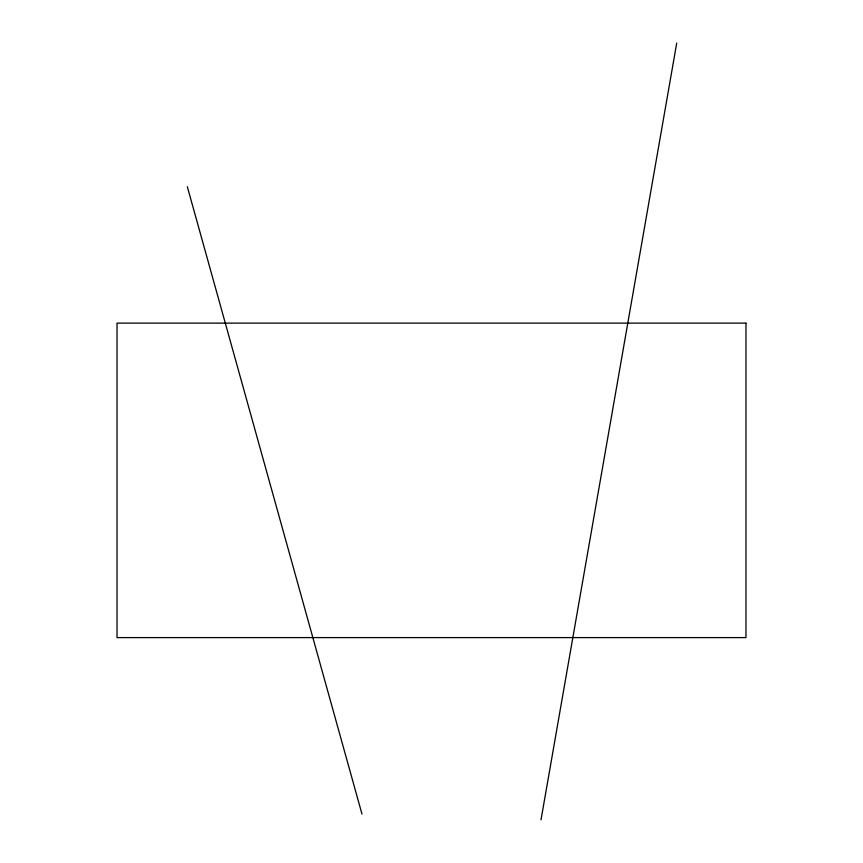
<?xml version="1.0" encoding="UTF-8"?>
<svg xmlns="http://www.w3.org/2000/svg" width="863" height="863" viewBox="0 0 863 863"><rect width="100%" height="100%" fill="white"/><g stroke="black" fill="none" stroke-linecap="round" stroke-linejoin="round"><path stroke-width="1.29" d="M541.004 819.85L676.711 43.15M187.325 186.699L361.985 814.079M745.977 323.129L117.023 323.129L117.023 637.595L745.977 637.595L745.977 323.129"/></g></svg>
